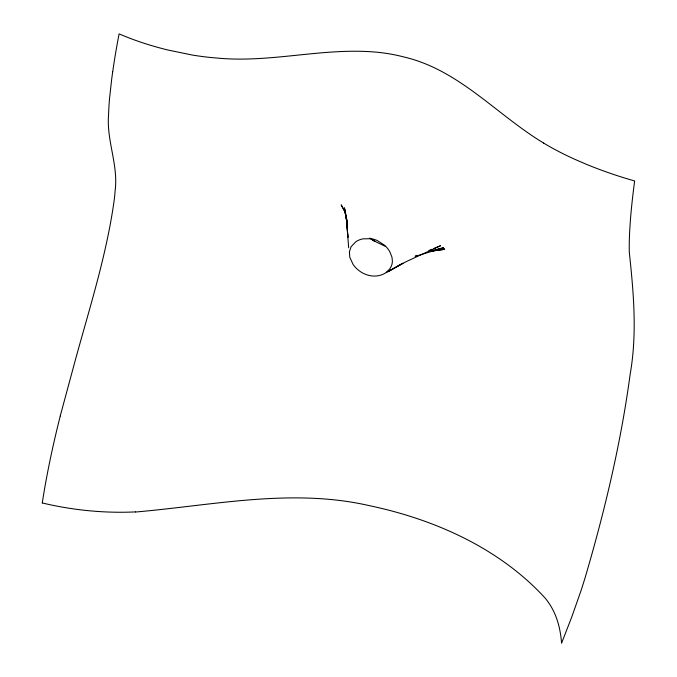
<?xml version="1.0" encoding="UTF-8"?>
<svg xmlns="http://www.w3.org/2000/svg" width="677" height="677" viewBox="0 0 677 677"><rect width="100%" height="100%" fill="white"/><g stroke="black" fill="none" stroke-linecap="round" stroke-linejoin="round"><path stroke-width="1.02" d="M60.236 415.974L75.181 360.655C89.719 307.417 106.763 254.467 114.261 199.622A89.973 15.613 -74.9 0 0 115.149 190.533C118.45 164.833 106.365 140.435 108.574 114.76A166.06 28.815 -74.9 0 1 109.598 97.945L111.688 79.192A213.509 37.049 -74.9 0 1 112.704 71.737M386.296 272.653L402.917 263.235L387.862 271.663L405.701 261.881L440.549 245.734L433.729 248.535M415.204 256.126L417.159 255.322M428.854 250.532L431.774 249.331M415.306 256.397L443.528 247.774L437.545 249.085M430.868 250.964L444.154 248.493L433.052 250.422M431.291 251.159L444.721 249.331L431.376 251.057M135.518 512.024C213.094 505.347 291.787 487.838 369.312 505.643C434.693 519.386 499.846 548.362 545.434 598.417A124.069 71.313 8 0 1 551.112 606.6C557.679 617.644 560.598 630.448 561.58 643.15L571.65 617.289L580.849 591.148A123.959 21.512 -74.9 0 0 585.08 577.811C604.747 511.033 620.919 443.037 630.202 373.992C637.269 333.558 633.613 292.777 629.314 252.352A233.641 40.544 -74.9 0 1 629.805 229.046L630.372 220.541A290.873 50.479 -74.9 0 1 634.654 180.971A290.873 167.194 8 0 1 586.231 164.249L575.281 159.51A233.59 134.266 8 0 1 543.623 143.075M385.095 246.242L375.794 241.765L370.547 238.456M543.648 143.059C496.918 114.972 459.353 70.086 404.431 57.105A101.448 58.315 8 0 0 379.856 52.51C325.629 46.637 271.892 63.232 217.622 58.095A166.06 95.449 8 0 1 192.209 55.023L167.862 50.005A213.509 122.723 8 0 1 158.96 47.695A190.787 109.666 8 0 1 119.101 33.875A190.787 33.114 -74.9 0 0 112.72 71.711M370.547 238.583L374.923 241.486L369.752 238.033M345.752 213.01L341.166 204.852L345.6 213.196L344.855 210.767L346.903 220.609M346.886 220.499L344.593 209.379L347.225 223.579L344.432 207.805L346.869 222.352L346.683 220.837L348.647 247.816M347.919 237.576L346.649 219.957L347.834 236.798M42.27 502.935A195.425 33.918 -74.9 0 1 60.27 415.966M135.468 511.897A195.425 112.331 8 0 1 42.287 502.952M349.417 251.692L349.772 257.218L353.064 264.402A24.169 19.328 28.7 0 0 357.244 269.15C363.414 274.837 372.511 277.663 380.677 275.15A24.406 19.515 28.7 0 0 385.738 272.772L389.613 269.15L391.34 266.129A20.31 16.248 29 0 0 392.381 260.857L391.958 257.142L389.791 251.7A23.407 18.728 28.6 0 0 384.561 245.26L377.309 240.563A20.792 16.595 28.7 0 0 371.064 238.719L362.931 238.846A24.355 19.481 28.8 0 0 355.958 241.647L351.101 246.682L349.417 251.692"/></g></svg>
